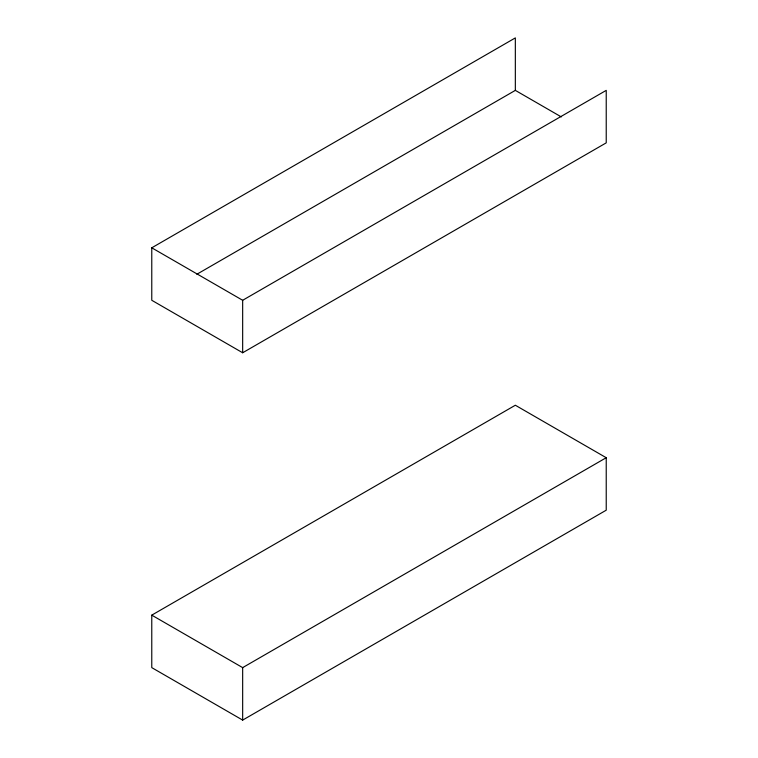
<?xml version="1.0" encoding="UTF-8"?>
<svg xmlns="http://www.w3.org/2000/svg" width="758" height="758" viewBox="0 0 758 758"><rect width="100%" height="100%" fill="white"/><g stroke="black" fill="none" stroke-linecap="round" stroke-linejoin="round"><path stroke-width="1.14" d="M151.771 247.809L242.664 300.282L606.229 90.373L606.229 142.855L242.664 352.764L151.771 300.282L151.771 247.809L515.336 37.9L515.336 90.373L196.834 274.263M151.771 615.145L515.336 405.236L606.229 457.718L606.229 510.191L242.664 720.1L151.771 667.627L151.771 615.145L242.664 667.627L606.229 457.718M515.336 90.373L561.299 116.912M242.664 300.282L242.664 352.764M242.664 667.627L242.664 720.1"/></g></svg>
